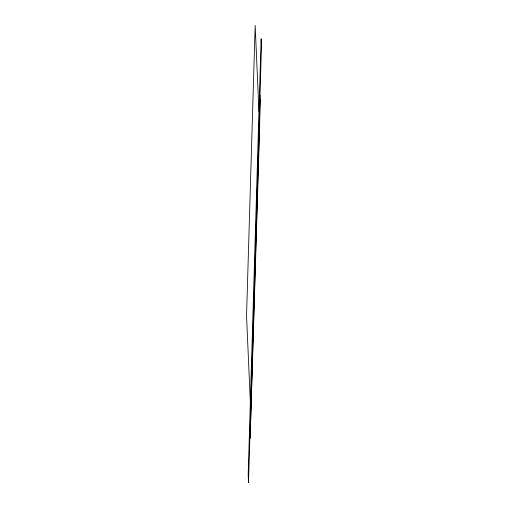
<?xml version="1.0" encoding="UTF-8"?>
<svg xmlns="http://www.w3.org/2000/svg" width="508" height="508" viewBox="0 0 508 508"><rect width="100%" height="100%" fill="white"/><g stroke="black" fill="none" stroke-linecap="round" stroke-linejoin="round"><path stroke-width="0.76" d="M260.026 95.212L259.651 127.26L250.133 438.093L249.961 434.175M250.133 438.093L260.198 99.13M258.959 111.589L255.162 25.4L246.539 315.944L250.336 402.126M261.118 38.951L248.183 474.764L248.526 482.6L261.461 46.787L261.118 38.951"/></g></svg>
